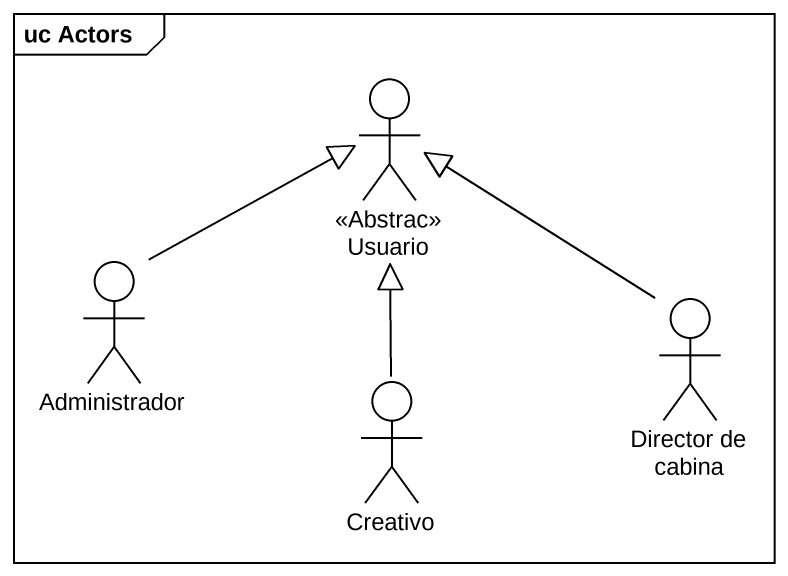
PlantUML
@startuml
mainframe uc Actors
actor Usuario <<Abstrac>>
actor Administrador
actor "Director de cabina" as Director_de_cabina
actor Creativo
Administrador -up-|> Usuario
Director_de_cabina -up-|> Usuario
Creativo -up-|> Usuario
@enduml
